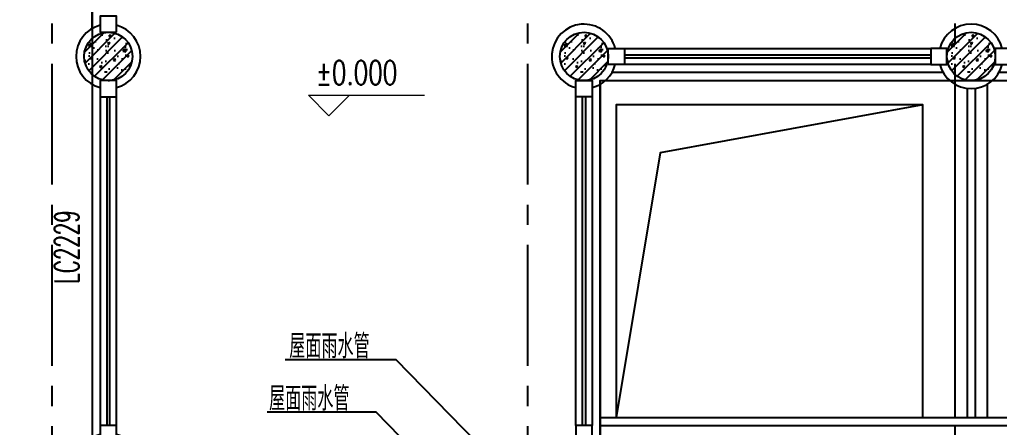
# Model space of a CAD drawing. Extents: x -395226 to -176901, y -140672 to 68263.
# Drawn here: x -328420 to -322344, y 42517 to 45049 of the extents above; entities that cross this region are included whole.
import ezdxf
from ezdxf.enums import TextEntityAlignment as Align

# ---------------------------------------------------------------- set-up
doc = ezdxf.new("R2010")
doc.units = 0
doc.header["$LTSCALE"] = 1000
doc.header["$MEASUREMENT"] = 0
doc.linetypes.add('ACAD_ISO08W100', pattern=[36, 24, -3, 6, -3])
doc.linetypes.add('Plans$0$CENTER2', pattern=[1.125, 0.75, -0.125, 0.125, -0.125])
doc.layers.get('0').update_dxf_attribs({"linetype": 'CONTINUOUS'})
doc.layers.get('Defpoints').update_dxf_attribs({"linetype": 'CONTINUOUS'})
for name, color, linetype in [('A-COLUMN', 1, 'CONTINUOUS'), ('A-COLUMN-hatch', 252, 'CONTINUOUS'), ('A-DOTE', 8, 'ACAD_ISO08W100'), ('A-FIN-GRAN', 34, 'CONTINUOUS'), ('A-LINE', 8, 'CONTINUOUS'), ('A-NOTE', 150, 'CONTINUOUS'), ('A-WINDOW', 4, 'CONTINUOUS'), ('A-WINDOW-TEXT', 93, 'CONTINUOUS'), ('Plans$0$Grid', 9, 'Plans$0$CENTER2')]:
    doc.layers.add(name, color=color, linetype=linetype)
doc.layers.add('A-LEVEL', color=135, linetype='CONTINUOUS', lineweight=0)
doc.styles.add('_HZTXT', font='tjromans.shx', dxfattribs={"width": 0.7, "bigfont": 'tjhztxt.shx'})
doc.styles.add('PRC-S', font='tjromans.shx', dxfattribs={"width": 0.7, "bigfont": 'tjhztxt.shx'})
doc.styles.add('TJHZTXT', font='tjromans.shx', dxfattribs={"width": 0.8, "bigfont": 'tjhztxt.shx'})
doc.styles.add('zjz', font='tjromans.shx', dxfattribs={"width": 0.7, "height": 500, "bigfont": 'tjhztxt.shx'})

# ---------------------------------------------------------------- blocks, each defined once
blk = doc.blocks.new('Grid')
at = {"layer": 'Plans$0$Grid', "color": 8}
for p, q in [((-22498.22963262349, 23319.99999610754), (-22498.22963262349, -15380.00000389246)), ((-19548.22963262349, 23319.99999610754), (-19548.22963262349, -15380.00000389246)), ((-16898.22963262349, 23319.99999610754), (-16898.22963262349, -15380.00000389246))]:
    blk.add_line(p, q, dxfattribs=at)
blk = doc.blocks.new('A$C052B07B1')
at = {"layer": 'A-FIN-GRAN'}
for start, end in [(104.477512185936, 255.522487814064), (284.477512185936, 75.52248781406404)]:
    blk.add_arc((2.728484105318785e-12, 1.818989403545856e-12), 200, start, end, dxfattribs=at)
at = {"layer": 'A-WINDOW'}
for points in [[(-49.99999999999727, 250.0000000000018), (-49.99999999999727, 150.0000000000018), (50.00000000000273, 150.0000000000018), (50.00000000000273, 250.0000000000018)], [(-49.99999999999727, -149.9999999999982), (-49.99999999999727, -249.9999999999982), (50.00000000000273, -249.9999999999982), (50.00000000000273, -149.9999999999982)]]:
    blk.add_lwpolyline(points, close=True, dxfattribs=at)
blk = doc.blocks.new('A$C377B5A18')
at = {"layer": 'A-FIN-GRAN'}
for start, end in [(284.477512185936, 165.522487814064), (194.477512185936, 255.522487814064)]:
    blk.add_arc((3.637978807091713e-12, 2.728484105318785e-12), 200, start, end, dxfattribs=at)
at = {"layer": 'A-WINDOW'}
for points in [[(-249.9999999999964, 50.00000000000273), (-149.9999999999964, 50.00000000000273), (-149.9999999999964, -49.99999999999727), (-249.9999999999964, -49.99999999999727)], [(-49.99999999999818, -149.9999999999955), (50.00000000000182, -149.9999999999955), (50.00000000000182, -249.9999999999955), (-49.99999999999818, -249.9999999999955)]]:
    blk.add_lwpolyline(points, close=True, dxfattribs=at)
blk = doc.blocks.new('Columes')
at = {"layer": 'A-COLUMN-hatch'}
h = blk.add_hatch(dxfattribs=at)
h.set_pattern_fill('钢筋混凝土', color=256, scale=20, style=0)
h.set_pattern_definition([(45, (-13779.38220149279, 19389.99999903142), (-35.35533905932737, 35.35533905932738), []), (50, (-13779.38220149279, 19389.99999903142), (143.4520365201507, -12.55042699651902), [15, -165]), (355, (-13779.38220149279, 19389.99999903142), (-27.7502667226, 150.4384267400024), [12, -132]), (100.4514, (-13767.42786549279, 19388.95413103142), (115.7018763428043, 137.8879084121907), [12.748038, -140.2284224]), (46.18420000000001, (-13779.38220149279, 19429.99999903142), (213.4482097251289, -33.10380286580362), [22.5, -247.5]), (96.6356, (-13761.59485249279, 19427.24133763143), (186.9325411097407, 194.8235741800883), [19.1220576, -210.3426]), (351.1842, (-13779.38220149279, 19429.99999903142), (186.9323890267254, 194.8237201850649), [18, -198]), (21, (-13759.38220149279, 19419.99999903142), (119.3814104236923, -80.52377813306776), [15, -165]), (326.0000000000001, (-13759.38220149279, 19419.99999903142), (48.66306638431634, 145.0300090093706), [12, -132]), (71.4514, (-13749.43375489279, 19413.28967783142), (168.044525716298, 64.50609934199048), [12.748038, -140.2284224]), (37.50000000000001, (-13779.38220149279, 19389.99999903142), (2.431971063458134, 66.5787707662623), [0, -130.4, 0, -134, 0, -132.5]), (7.499999999999999, (-13779.38220149279, 19389.99999903142), (52.61390748842972, 78.88234237647205), [0, -76.39999999999999, 0, -127.4, 0, -50.5]), (327.5, (-13823.98220149279, 19389.99999903142), (106.7644872344818, -4.51097434687596), [0, -50, 0, -156, 0, -207]), (317.5, (-13843.98220149279, 19389.99999903142), (116.6372338684772, 20.02099646646353), [0, -65, 0, -103.6, 0, -147])])
edge = h.paths.add_edge_path()
edge.add_arc((-13629.38220149279, 19539.99999903142), 150, 0, 360)
h = blk.add_hatch(dxfattribs=at)
h.set_pattern_fill('钢筋混凝土', color=256, scale=20, style=0)
h.set_pattern_definition([(45, (-10829.38220149279, 19389.99999903142), (-35.35533905932737, 35.35533905932738), []), (50, (-10829.38220149279, 19389.99999903142), (143.4520365201507, -12.55042699651902), [15, -165]), (355, (-10829.38220149279, 19389.99999903142), (-27.7502667226, 150.4384267400024), [12, -132]), (100.4514, (-10817.42786549279, 19388.95413103142), (115.7018763428043, 137.8879084121907), [12.748038, -140.2284224]), (46.18420000000001, (-10829.38220149279, 19429.99999903142), (213.4482097251289, -33.10380286580362), [22.5, -247.5]), (96.6356, (-10811.59485249279, 19427.24133763143), (186.9325411097407, 194.8235741800883), [19.1220576, -210.3426]), (351.1842, (-10829.38220149279, 19429.99999903142), (186.9323890267254, 194.8237201850649), [18, -198]), (21, (-10809.38220149279, 19419.99999903142), (119.3814104236923, -80.52377813306776), [15, -165]), (326.0000000000001, (-10809.38220149279, 19419.99999903142), (48.66306638431634, 145.0300090093706), [12, -132]), (71.4514, (-10799.43375489279, 19413.28967783142), (168.044525716298, 64.50609934199048), [12.748038, -140.2284224]), (37.50000000000001, (-10829.38220149279, 19389.99999903142), (2.431971063458134, 66.5787707662623), [0, -130.4, 0, -134, 0, -132.5]), (7.499999999999999, (-10829.38220149279, 19389.99999903142), (52.61390748842972, 78.88234237647205), [0, -76.39999999999999, 0, -127.4, 0, -50.5]), (327.5, (-10873.98220149279, 19389.99999903142), (106.7644872344818, -4.51097434687596), [0, -50, 0, -156, 0, -207]), (317.5, (-10893.98220149279, 19389.99999903142), (116.6372338684772, 20.02099646646353), [0, -65, 0, -103.6, 0, -147])])
edge = h.paths.add_edge_path()
edge.add_arc((-10679.38220149279, 19539.99999903142), 150, 0, 360)
h = blk.add_hatch(dxfattribs=at)
h.set_pattern_fill('钢筋混凝土', color=256, scale=20, style=0)
h.set_pattern_definition([(45, (-8429.382201492786, 19389.99999903142), (-35.35533905932737, 35.35533905932738), []), (50, (-8429.382201492786, 19389.99999903142), (143.4520365201507, -12.55042699651902), [15, -165]), (355, (-8429.382201492786, 19389.99999903142), (-27.7502667226, 150.4384267400024), [12, -132]), (100.4514, (-8417.427865492786, 19388.95413103142), (115.7018763428043, 137.8879084121907), [12.748038, -140.2284224]), (46.18420000000001, (-8429.382201492786, 19429.99999903142), (213.4482097251289, -33.10380286580362), [22.5, -247.5]), (96.6356, (-8411.594852492786, 19427.24133763143), (186.9325411097407, 194.8235741800883), [19.1220576, -210.3426]), (351.1842, (-8429.382201492786, 19429.99999903142), (186.9323890267254, 194.8237201850649), [18, -198]), (21, (-8409.382201492786, 19419.99999903142), (119.3814104236923, -80.52377813306776), [15, -165]), (326.0000000000001, (-8409.382201492786, 19419.99999903142), (48.66306638431634, 145.0300090093706), [12, -132]), (71.4514, (-8399.433754892787, 19413.28967783142), (168.044525716298, 64.50609934199048), [12.748038, -140.2284224]), (37.50000000000001, (-8429.382201492786, 19389.99999903142), (2.431971063458134, 66.5787707662623), [0, -130.4, 0, -134, 0, -132.5]), (7.499999999999999, (-8429.382201492786, 19389.99999903142), (52.61390748842972, 78.88234237647205), [0, -76.39999999999999, 0, -127.4, 0, -50.5]), (327.5, (-8473.982201492787, 19389.99999903142), (106.7644872344818, -4.51097434687596), [0, -50, 0, -156, 0, -207]), (317.5, (-8493.982201492787, 19389.99999903142), (116.6372338684772, 20.02099646646353), [0, -65, 0, -103.6, 0, -147])])
edge = h.paths.add_edge_path()
edge.add_arc((-8279.382201492786, 19539.99999903142), 150, 0, 360)
for centre in [(-13629.38220149279, 19539.99999903142), (-10679.38220149279, 19539.99999903142), (-8279.382201492786, 19539.99999903142)]:
    blk.add_circle(centre, 150)
blk = doc.blocks.new('A$C27EA7CCC')
at = {"layer": 'A-LEVEL', "linetype": 'ByBlock'}
blk.add_lwpolyline([(1018.234708527627, 509.1178301798936), (509.1178260549204, 0.0009477071580477059), (0.0009435822139494121, 509.1178301798936), (2880.000943663646, 509.1178301798936)], dxfattribs=at)
at = {"layer": 'A-LEVEL', "style": 'zjz', "width": 0.7}
for tag, p in [('-6.000（建筑）', (3635.411589277443, 1345.731099795958)), ('-6.300（结构）', (3635.411589277443, 644.9960012989468))]:
    blk.add_attdef(tag, text='', height=600, dxfattribs=at).set_placement(p, align=Align.RIGHT)

msp = doc.modelspace()

# ---------------------------------------------------------------- linework, layer by layer
at = {"layer": 'A-FIN-GRAN'}
for p, q in [((-322619.529381138, 44646.60732912835), (-322619.529381138, 42579.81240980745)), ((-322419.529381138, 44646.60732912832), (-322419.529381138, 42579.81240980745))]:
    msp.add_line(p, q, dxfattribs=at)
for points in [[(-324819.529381138, 42579.81240980745), (-316069.5293752297, 42579.81240980745), (-316069.5293752297, 41279.81240980745), (-316469.5293752297, 41279.81240980745)], [(-324819.529381138, 42529.81240980745), (-316119.5293752297, 42529.81240980745), (-316119.5293752297, 41329.81240980745), (-316469.5293752297, 41329.81240980745)]]:
    msp.add_lwpolyline(points, dxfattribs=at)
at = {"layer": 'A-LINE'}
for p, q in [((-327969.5293812873, 44993.01749055591), (-327969.5293812873, 47069.81241092428)), ((-322692.7344618948, 44719.81240988521), (-324746.3243003811, 44719.81240988522)), ((-320719.529381138, 44719.81240988521), (-322346.3243003811, 44719.81240988521)), ((-327969.5293812873, 44646.60732921452), (-327969.5293812873, 42453.01749055587)), ((-324819.5293811379, 44646.6073291284), (-324819.529381138, 42429.81240980745))]:
    msp.add_line(p, q, dxfattribs=at)
for points in [[(-322819.5293752022, 42579.81240980746), (-322819.5293752273, 44519.81242702155), (-324719.5293809887, 44519.81242702155), (-324719.5293809887, 42579.8124209976)], [(-322819.5293752273, 44519.81242702155), (-324446.6701937143, 44220.92854305438), (-324719.5293785005, 42579.81242995914)]]:
    msp.add_lwpolyline(points, dxfattribs=at)
at = {"layer": 'A-NOTE'}
for points in [[(-326773.2925362629, 42939.49448412048), (-326085.8182727097, 42939.49448413782), (-325419.5293752218, 42254.81240981511)], [(-326885.370142629, 42614.49448411709), (-326210.8182727176, 42614.49448413443), (-325544.5293752297, 41929.81240981172)]]:
    msp.add_lwpolyline(points, dxfattribs=at)
at = {"layer": 'A-WINDOW'}
for p, q in [((-324669.529381138, 44869.81241048247), (-322769.529381138, 44869.81240988531)), ((-324669.529381138, 44829.81241050377), (-322769.529381138, 44829.81241050377)), ((-322769.529381138, 44809.81241050331), (-324669.529381138, 44809.81241050331)), ((-322769.529381138, 44769.81240973601), (-324669.529381138, 44769.81240973601)), ((-322544.529381138, 44621.38106155537), (-322544.529381138, 42579.81240980745)), ((-322494.529381138, 44621.38106155537), (-322494.529381138, 42579.81240980745)), ((-327919.5293812873, 44569.81240988523), (-327919.5293812873, 42529.81240988521)), ((-327879.52938052, 44569.81240988523), (-327879.52938052, 42529.81240988521)), ((-327859.5293805195, 42529.81240988521), (-327859.5293805195, 44569.81240988523)), ((-327819.5293803276, 42529.81240988521), (-327819.529381138, 44569.81240988523)), ((-324969.5293820081, 42529.81240980745), (-324969.529381138, 44569.81240988523)), ((-324929.5293817564, 42529.81240980745), (-324929.5293817564, 44569.81240988523)), ((-324909.529381756, 44569.81240988523), (-324909.529381756, 42529.81240980745)), ((-324869.5293809887, 44569.81240988523), (-324869.5293809887, 42529.81240980745))]:
    msp.add_line(p, q, dxfattribs=at)
msp.add_lwpolyline([(-324869.5293827305, 42429.81240980745), (-324869.5293827305, 42529.81240980745), (-324969.5293827305, 42529.81240980745), (-324969.5293827305, 42429.81240980745)], dxfattribs=at)
at = {"layer": 'Defpoints', "color": 6}
for points in [[(-312269.5293752297, 52319.81240980745), (-316669.5293752296, 52319.81240980593), (-316669.5293752296, 51119.81240980593), (-322419.5293748601, 51119.81240631263), (-322419.5293748601, 55719.81241092428), (-328419.5293728701, 55719.81240643798), (-328419.5293748602, 47319.81241092451), (-327969.5293748602, 47319.81241092451), (-327969.5293752297, 25179.81240980745)], [(-316469.5293752297, 25179.81240980745), (-316469.5293752297, 42179.81240980745), (-324819.5293827305, 42179.81240980745), (-324819.5293827303, 44669.81240988521), (-318369.529381138, 44669.81240988521), (-318369.5293752297, 46419.81240980745), (-316669.5293752297, 46419.81240980745), (-316669.5293752297, 45319.81240980737), (-312269.5293752297, 45319.81240980737)]]:
    msp.add_lwpolyline(points, dxfattribs=at)

# ---------------------------------------------------------------- block references
at = {"layer": 'A-COLUMN'}
msp.add_blockref('Columes', (-314240.1471796452, 25279.81241085379), dxfattribs=at)
at = {"layer": 'A-DOTE'}
msp.add_blockref('Grid', (-305721.2997426062, 36079.81241369991), dxfattribs=at)
at = {"layer": 'A-LEVEL', "linetype": 'ByBlock'}
ref = msp.add_blockref('A$C27EA7CCC', (-326628.3801255705, 44451.99528385495), dxfattribs=dict(at, xscale=0.25, yscale=0.25, zscale=0.25))
ref.add_attrib('-6.000（建筑）', '%%p0.000', dxfattribs={"height": 150, "style": 'TJHZTXT', "width": 0.7}).set_placement((-326077.849011431, 44644.40264776599), align=Align.RIGHT)
at = {"layer": 'A-LINE'}
for name, p, rotation in [('A$C052B07B1', (-327869.529381138, 44819.81240988521), 180), ('A$C377B5A18', (-324919.529381138, 44819.81240988523), 90), ('A$C052B07B1', (-322519.529381138, 44819.81240988521), 90), ('A$C052B07B1', (-327869.529381138, 42279.81240988521), 180)]:
    msp.add_blockref(name, p, dxfattribs=dict(at, rotation=rotation))

# ---------------------------------------------------------------- texts
at = {"layer": 'A-NOTE', "style": 'PRC-S', "width": 0.7}
for p in [(-326747.5650313328, 42946.52058709026), (-326872.5650313408, 42621.52058708687)]:
    msp.add_text('屋面雨水管', height=149.9999999999999, rotation=359.9999999966649, dxfattribs=at).set_placement(p)
at = {"layer": 'A-WINDOW-TEXT', "style": '_HZTXT', "oblique": 0.6, "width": 0.6}
msp.add_text('LC2229', height=150, rotation=90, dxfattribs=at).set_placement((-328052.0983475277, 43408.47731604171))

doc.saveas('drawing.dxf')
